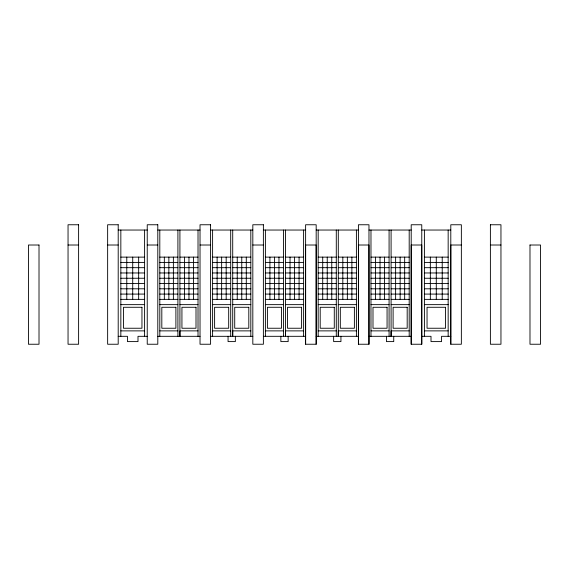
<?xml version="1.0" encoding="UTF-8"?>
<svg xmlns="http://www.w3.org/2000/svg" width="569" height="569" viewBox="0 0 569 569"><rect width="100%" height="100%" fill="white"/><g stroke="black" fill="none" stroke-linecap="round" stroke-linejoin="round"><path stroke-width="0.85" d="M120.841 336.315L120.841 230.04M144.597 336.315L144.597 230.04M159.804 336.315L159.804 230.04M198.019 336.315L198.019 230.04M212.6 336.315L212.6 230.04M250.815 336.315L250.815 230.04M265.396 336.315L265.396 230.04M303.604 336.315L303.604 230.04M305.617 344.238L305.617 245.011L316.179 245.011L316.179 344.238L305.617 344.238L305.617 224.762L316.179 224.762L316.179 344.238M318.185 336.315L318.185 230.04M356.4 336.315L356.4 230.04M358.413 344.238L358.413 245.011L368.968 245.011L368.968 344.238L358.413 344.238L358.413 224.762L368.968 224.762L368.968 344.238M370.981 336.315L370.981 230.04M409.196 336.315L409.196 230.04M411.202 344.238L411.202 245.011L421.764 245.011L421.764 344.238L411.202 344.238L411.202 224.762L421.764 224.762L421.764 344.238M450.797 344.238L450.797 224.762L461.359 224.762L461.359 344.238L450.797 344.238L450.797 245.011L461.359 245.011M118.203 230.04L147.236 230.04M157.798 230.04L200.032 230.04M210.587 230.04L252.821 230.04M263.383 230.04L305.617 230.04M316.179 230.04L358.413 230.04M368.968 230.04L411.202 230.04M421.764 230.04L450.797 230.04M68.045 245.011L78.607 245.011M107.641 245.011L118.203 245.011M147.236 245.011L157.798 245.011M200.032 245.011L210.587 245.011M252.821 245.011L263.383 245.011M490.393 245.011L500.955 245.011M120.841 257.124L144.597 257.124M159.804 257.124L177.905 257.124M179.918 257.124L198.019 257.124M212.6 257.124L230.701 257.124M232.714 257.124L250.815 257.124M265.396 257.124L283.497 257.124M285.503 257.124L303.604 257.124M318.185 257.124L336.286 257.124M338.299 257.124L356.4 257.124M370.981 257.124L389.082 257.124M391.095 257.124L409.196 257.124M424.403 257.124L448.159 257.124M120.841 262.409L144.597 262.409M159.804 262.409L177.905 262.409M179.918 262.409L198.019 262.409M212.6 262.409L230.701 262.409M232.714 262.409L250.815 262.409M265.396 262.409L283.497 262.409M285.503 262.409L303.604 262.409M318.185 262.409L336.286 262.409M338.299 262.409L356.4 262.409M370.981 262.409L389.082 262.409M391.095 262.409L409.196 262.409M424.403 262.409L448.159 262.409M120.841 267.686L144.597 267.686M159.804 267.686L177.905 267.686M179.918 267.686L198.019 267.686M212.6 267.686L230.701 267.686M232.714 267.686L250.815 267.686M265.396 267.686L283.497 267.686M285.503 267.686L303.604 267.686M318.185 267.686L336.286 267.686M338.299 267.686L356.4 267.686M370.981 267.686L389.082 267.686M391.095 267.686L409.196 267.686M424.403 267.686L448.159 267.686M120.841 272.964L144.597 272.964M159.804 272.964L177.905 272.964M179.918 272.964L198.019 272.964M212.6 272.964L230.701 272.964M232.714 272.964L250.815 272.964M265.396 272.964L283.497 272.964M285.503 272.964L303.604 272.964M318.185 272.964L336.286 272.964M338.299 272.964L356.4 272.964M370.981 272.964L389.082 272.964M391.095 272.964L409.196 272.964M424.403 272.964L448.159 272.964M120.841 278.248L144.597 278.248M159.804 278.248L177.905 278.248M179.918 278.248L198.019 278.248M212.6 278.248L230.701 278.248M232.714 278.248L250.815 278.248M265.396 278.248L283.497 278.248M285.503 278.248L303.604 278.248M318.185 278.248L336.286 278.248M338.299 278.248L356.4 278.248M370.981 278.248L389.082 278.248M391.095 278.248L409.196 278.248M424.403 278.248L448.159 278.248M120.841 283.526L144.597 283.526M159.804 283.526L177.905 283.526M179.918 283.526L198.019 283.526M212.6 283.526L230.701 283.526M232.714 283.526L250.815 283.526M265.396 283.526L283.497 283.526M285.503 283.526L303.604 283.526M318.185 283.526L336.286 283.526M338.299 283.526L356.4 283.526M370.981 283.526L389.082 283.526M391.095 283.526L409.196 283.526M424.403 283.526L448.159 283.526M120.841 288.803L144.597 288.803M159.804 288.803L177.905 288.803M179.918 288.803L198.019 288.803M212.6 288.803L230.701 288.803M232.714 288.803L250.815 288.803M265.396 288.803L283.497 288.803M285.503 288.803L303.604 288.803M318.185 288.803L336.286 288.803M338.299 288.803L356.4 288.803M370.981 288.803L389.082 288.803M391.095 288.803L409.196 288.803M424.403 288.803L448.159 288.803M120.841 294.081L144.597 294.081M159.804 294.081L177.905 294.081M179.918 294.081L198.019 294.081M212.6 294.081L230.701 294.081M232.714 294.081L250.815 294.081M265.396 294.081L283.497 294.081M285.503 294.081L303.604 294.081M318.185 294.081L336.286 294.081M338.299 294.081L356.4 294.081M370.981 294.081L389.082 294.081M391.095 294.081L409.196 294.081M424.403 294.081L448.159 294.081M120.841 299.365L144.597 299.365M159.804 299.365L177.905 299.365M179.918 299.365L198.019 299.365M212.6 299.365L230.701 299.365M232.714 299.365L250.815 299.365M265.396 299.365L283.497 299.365M285.503 299.365L303.604 299.365M318.185 299.365L336.286 299.365M338.299 299.365L356.4 299.365M370.981 299.365L389.082 299.365M391.095 299.365L409.196 299.365M424.403 299.365L448.159 299.365M120.841 304.643L144.597 304.643M159.804 304.643L177.905 304.643M179.918 304.643L198.019 304.643M212.6 304.643L230.701 304.643M232.714 304.643L250.815 304.643M265.396 304.643L283.497 304.643M285.503 304.643L303.604 304.643M318.185 304.643L336.286 304.643M338.299 304.643L356.4 304.643M370.981 304.643L389.082 304.643M391.095 304.643L409.196 304.643M424.403 304.643L448.159 304.643M120.841 330.881L144.597 330.881M159.804 330.881L177.905 330.881M198.019 330.881L179.918 330.881L179.918 336.315L179.918 230.04M212.6 330.881L230.701 330.881M250.815 330.881L232.714 330.881L232.714 336.315L232.714 230.04M265.396 330.881L283.497 330.881M303.604 330.881L285.503 330.881L285.503 336.315L285.503 230.04M318.185 330.881L336.286 330.881M356.4 330.881L338.299 330.881L338.299 336.315L338.299 230.04M370.981 330.881L389.082 330.881M409.196 330.881L391.095 330.881L391.095 336.315L391.095 230.04M424.403 330.881L448.159 330.881M118.203 336.315L127.442 336.315L127.442 341.599L137.997 341.599L137.997 336.315L147.236 336.315M157.798 336.315L200.032 336.315M210.587 336.315L252.821 336.315M263.383 336.315L305.617 336.315M316.179 336.315L358.413 336.315M368.968 336.315L411.202 336.315M421.764 336.315L431.003 336.315L431.003 341.599L441.558 341.599L441.558 336.315L450.797 336.315M448.159 230.04L448.159 336.315M442.22 257.124L442.22 299.365M436.281 257.124L436.281 299.365M430.342 257.124L430.342 299.365M424.403 230.04L424.403 336.315M404.666 257.124L404.666 299.365M400.142 257.124L400.142 299.365M395.619 257.124L395.619 299.365M393.734 336.315L393.734 341.599L386.443 341.599L386.443 336.315M389.082 230.04L389.082 336.315M384.559 257.124L384.559 299.365M380.035 257.124L380.035 299.365M375.504 257.124L375.504 299.365M351.877 257.124L351.877 299.365M347.353 257.124L347.353 299.365M342.823 257.124L342.823 299.365M340.938 336.315L340.938 341.599L333.647 341.599L333.647 336.315M336.286 230.04L336.286 336.315M331.763 257.124L331.763 299.365M327.239 257.124L327.239 299.365M322.715 257.124L322.715 299.365M299.081 257.124L299.081 299.365M294.557 257.124L294.557 299.365M290.034 257.124L290.034 299.365M288.149 336.315L288.149 341.599L280.851 341.599L280.851 336.315M283.497 230.04L283.497 336.315M278.966 257.124L278.966 299.365M274.443 257.124L274.443 299.365M269.919 257.124L269.919 299.365M246.285 257.124L246.285 299.365M241.761 257.124L241.761 299.365M237.237 257.124L237.237 299.365M235.353 336.315L235.353 341.599L228.062 341.599L228.062 336.315M230.701 230.04L230.701 336.315M226.178 257.124L226.178 299.365M221.647 257.124L221.647 299.365M217.123 257.124L217.123 299.365M193.496 257.124L193.496 299.365M188.965 257.124L188.965 299.365M184.441 257.124L184.441 299.365M177.905 230.04L177.905 336.315M173.381 257.124L173.381 299.365M168.858 257.124L168.858 299.365M164.334 257.124L164.334 299.365M138.658 257.124L138.658 299.365M132.719 257.124L132.719 299.365M126.78 257.124L126.78 299.365M490.393 224.762L490.393 344.238L500.955 344.238L500.955 224.762L490.393 224.762M529.988 245.011L529.988 344.238L540.55 344.238L540.55 245.011L529.988 245.011M78.607 224.762L68.045 224.762L68.045 344.238L78.607 344.238L78.607 224.762M118.203 224.762L107.641 224.762L107.641 344.238L118.203 344.238L118.203 224.762M157.798 224.762L147.236 224.762L147.236 344.238L157.798 344.238L157.798 224.762M210.587 224.762L200.032 224.762L200.032 344.238L210.587 344.238L210.587 224.762M263.383 224.762L252.821 224.762L252.821 344.238L263.383 344.238L263.383 224.762M39.012 245.011L28.45 245.011L28.45 344.238L39.012 344.238L39.012 245.011M141.958 307.281L123.48 307.281L123.48 328.242L141.958 328.242L141.958 307.281M175.892 307.281L161.816 307.281L161.816 328.242L175.892 328.242L175.892 307.281M196.006 307.281L181.931 307.281L181.931 328.242L196.006 328.242L196.006 307.281M228.688 307.281L214.613 307.281L214.613 328.242L228.688 328.242L228.688 307.281M248.802 307.281L234.72 307.281L234.72 328.242L248.802 328.242L248.802 307.281M281.484 307.281L267.402 307.281L267.402 328.242L281.484 328.242L281.484 307.281M301.598 307.281L287.516 307.281L287.516 328.242L301.598 328.242L301.598 307.281M334.28 307.281L320.198 307.281L320.198 328.242L334.28 328.242L334.28 307.281M354.387 307.281L340.312 307.281L340.312 328.242L354.387 328.242L354.387 307.281M387.069 307.281L372.994 307.281L372.994 328.242L387.069 328.242L387.069 307.281M407.184 307.281L393.108 307.281L393.108 328.242L407.184 328.242L407.184 307.281M445.52 307.281L427.042 307.281L427.042 328.242L445.52 328.242L445.52 307.281"/></g></svg>
